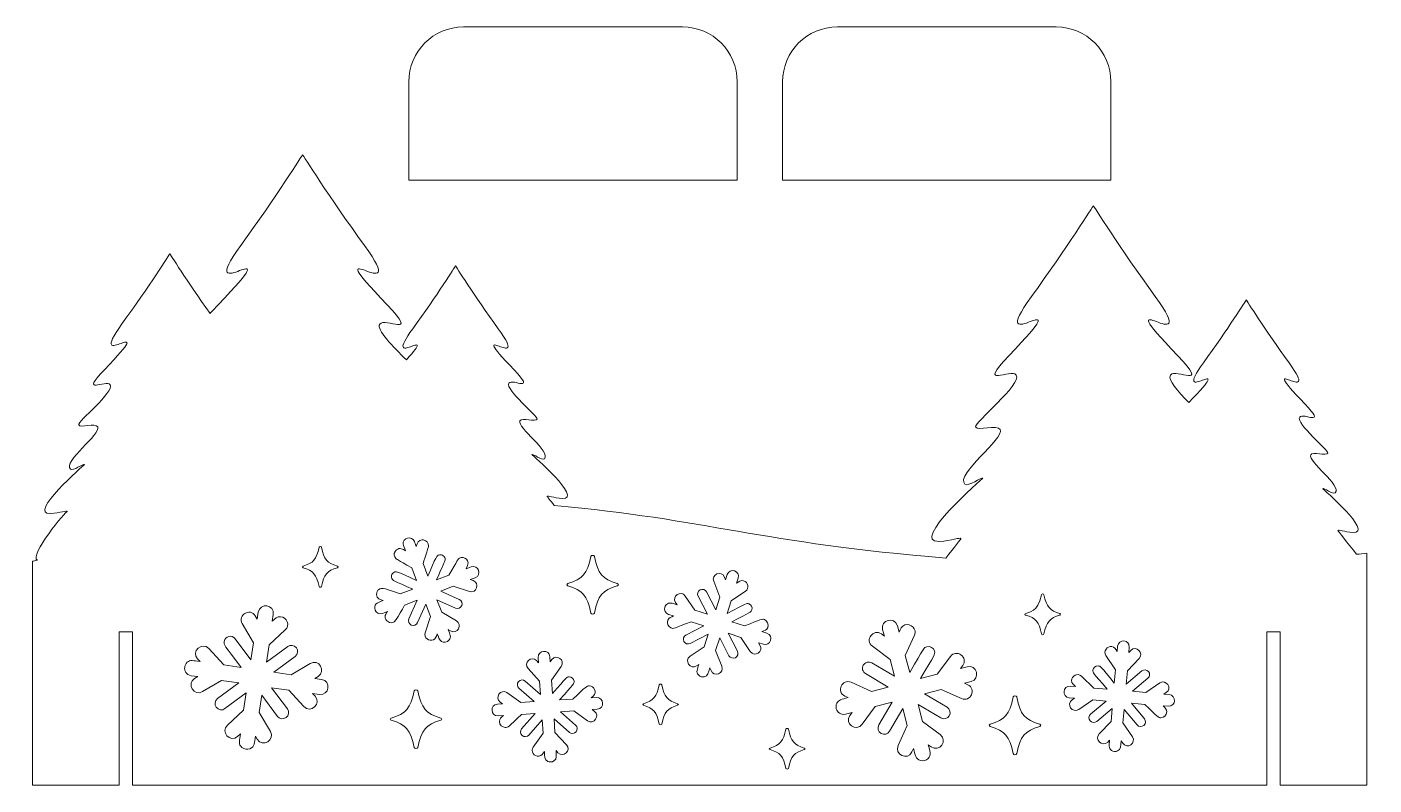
# Model space of a CAD drawing. Header units: inches. Extents: x 623 to 1241, y -363 to -190.
# Drawn here: x 623 to 930.7, y -362.7 to -189.6 of the extents above; entities that cross this region are included whole.
import ezdxf

# ---------------------------------------------------------------- set-up
doc = ezdxf.new("R2010")
doc.units = ezdxf.units.IN
doc.header["$MEASUREMENT"] = 0
doc.layers.add('_U+0421_U+043B_U+043E_U+0439 1', color=7, linetype='Continuous')

# ---------------------------------------------------------------- blocks, each defined once
blk = doc.blocks.new('block 3')
at = {"layer": '_U+0421_U+043B_U+043E_U+0439 1', "color": 1, "lineweight": 5, "true_color": 0xff0000}
blk.add_open_spline([(785.25, -202.06), (785.25, -202.06), (785.25, -224.55), (785.25, -224.55), (785.25, -224.55), (710.25, -224.55), (710.25, -224.55), (710.25, -224.55), (710.25, -202.06), (710.25, -202.06), (710.25, -195.15), (715.85, -189.55), (722.75, -189.55), (722.75, -189.55), (772.74, -189.55), (772.74, -189.55), (779.65, -189.55), (785.25, -195.15), (785.25, -202.06)], degree=3, knots=[0, 0, 0, 0, 1, 1, 1, 2, 2, 2, 3, 3, 3, 4, 4, 4, 5, 5, 5, 6, 6, 6, 6], dxfattribs=at)
blk = doc.blocks.new('block 2')
at = {"layer": '_U+0421_U+043B_U+043E_U+0439 1'}
blk.add_blockref('block 3', (0, 0), dxfattribs=at)
blk = doc.blocks.new('block 5')
at = {"layer": '_U+0421_U+043B_U+043E_U+0439 1', "color": 1, "lineweight": 5, "true_color": 0xff0000}
blk.add_open_spline([(870.62, -202.06), (870.62, -202.06), (870.62, -224.55), (870.62, -224.55), (870.62, -224.55), (795.62, -224.55), (795.62, -224.55), (795.62, -224.55), (795.62, -202.06), (795.62, -202.06), (795.62, -195.15), (801.22, -189.55), (808.13, -189.55), (808.13, -189.55), (858.11, -189.55), (858.11, -189.55), (865.02, -189.55), (870.62, -195.15), (870.62, -202.06)], degree=3, knots=[0, 0, 0, 0, 1, 1, 1, 2, 2, 2, 3, 3, 3, 4, 4, 4, 5, 5, 5, 6, 6, 6, 6], dxfattribs=at)
blk = doc.blocks.new('block 4')
at = {"layer": '_U+0421_U+043B_U+043E_U+0439 1'}
blk.add_blockref('block 5', (0, 0), dxfattribs=at)
blk = doc.blocks.new('block 7')
at = {"layer": '_U+0421_U+043B_U+043E_U+0439 1', "color": 1, "lineweight": 5, "true_color": 0xff0000}
for points, knots in [([(926.7, -309.96), (924.64, -307.33), (922.47, -304.54), (922.47, -304.54), (922.61, -304.26), (923.87, -304.86), (925.94, -304.96), (930.73, -305.17), (919, -294.96), (919, -294.96), (919.2, -294.7), (921.31, -296.39), (921.84, -295.91), (923.49, -294.39), (915.51, -288.7), (916.26, -287.28), (916.73, -286.4), (919.84, -287.56), (920.16, -286.86), (920.45, -286.21), (912.77, -280.13), (913.74, -278.66), (914.49, -277.5), (920.12, -281.06), (914.89, -275.6), (902.8, -262.98), (919.14, -276.98), (911.32, -266.24), (905.73, -258.56), (901.53, -251.88), (901.53, -251.88), (901.53, -251.88), (897.34, -258.56), (891.75, -266.24), (883.99, -276.9), (900.02, -263.19), (888.44, -275.33), (885.92, -272.77), (883.54, -270.09), (884.23, -269.03), (885.33, -267.36), (893.46, -272.5), (885.91, -264.62), (868.44, -246.39), (892.03, -266.61), (880.74, -251.1), (872.67, -240.01), (866.61, -230.36), (866.61, -230.36), (866.61, -230.36), (860.55, -240.01), (852.48, -251.1), (841.18, -266.61), (864.78, -246.39), (847.31, -264.62), (839.76, -272.5), (847.89, -267.36), (848.98, -269.03), (850.38, -271.16), (839.29, -279.93), (839.71, -280.88), (840.17, -281.9), (844.66, -280.21), (845.34, -281.49), (846.42, -283.54), (834.89, -291.75), (837.28, -293.95), (838.04, -294.65), (841.09, -292.21), (841.39, -292.58), (841.39, -292.59), (824.44, -307.33), (831.36, -307.02), (834.34, -306.88), (836.16, -306.02), (836.37, -306.41), (836.37, -306.41), (834.85, -308.36), (832.93, -310.82), (790.66, -307.42), (778.17, -301.92), (743.44, -298.82), (742.51, -297.62), (741.85, -296.77), (741.85, -296.77), (741.99, -296.5), (743.25, -297.1), (745.32, -297.19), (750.11, -297.41), (738.37, -287.2), (738.37, -287.2), (738.58, -286.94), (740.69, -288.63), (741.22, -288.15), (742.87, -286.62), (734.89, -280.94), (735.64, -279.52), (736.11, -278.64), (739.22, -279.8), (739.54, -279.1), (739.82, -278.44), (732.15, -272.37), (733.11, -270.89), (733.87, -269.74), (739.5, -273.3), (734.27, -267.84), (722.18, -255.22), (738.52, -269.22), (730.69, -258.48), (725.11, -250.8), (720.91, -244.12), (720.91, -244.12), (720.91, -244.12), (716.72, -250.8), (711.13, -258.48), (703.86, -268.47), (717.47, -257.07), (709.69, -265.56), (706.68, -262.58), (702.75, -258.71), (703.61, -257.39), (704.71, -255.72), (712.83, -260.86), (705.28, -252.98), (687.81, -234.75), (711.41, -254.97), (700.12, -239.45), (692.04, -228.36), (685.99, -218.72), (685.99, -218.72), (685.99, -218.72), (679.93, -228.36), (671.85, -239.45), (660.56, -254.97), (684.16, -234.75), (666.69, -252.98), (665.93, -253.77), (665.33, -254.43), (664.86, -254.98), (659.49, -247.45), (655.65, -241.32), (655.65, -241.32), (655.65, -241.32), (650.96, -248.79), (644.71, -257.37), (635.97, -269.38), (654.23, -253.73), (640.71, -267.84), (634.87, -273.93), (641.16, -269.96), (642.01, -271.25), (643.09, -272.9), (634.51, -279.69), (634.83, -280.42), (635.18, -281.21), (638.66, -279.9), (639.18, -280.89), (640.03, -282.48), (631.1, -288.83), (632.95, -290.53), (633.54, -291.07), (635.9, -289.18), (636.13, -289.48), (636.13, -289.48), (623.01, -300.89), (628.37, -300.64), (630.68, -300.54), (632.09, -299.87), (632.25, -300.18), (632.11, -299.82), (623.32, -310.38), (625.43, -311.33), (624.93, -311.46), (624.54, -311.52), (624.28, -311.52), (624.28, -314.33), (624.28, -362.66), (624.28, -362.66), (624.28, -362.66), (644.09, -362.66), (644.09, -362.66), (644.09, -362.66), (644.09, -327.66), (644.09, -327.66), (644.09, -327.66), (647.09, -327.66), (647.09, -327.66), (647.09, -327.66), (647.09, -362.66), (647.09, -362.66), (647.09, -362.66), (906.26, -362.66), (906.26, -362.66), (906.26, -362.66), (906.26, -327.66), (906.26, -327.66), (906.26, -327.66), (909.26, -327.66), (909.26, -327.66), (909.26, -327.66), (909.26, -362.66), (909.26, -362.66), (909.26, -362.66), (929.08, -362.66), (929.08, -362.66), (929.08, -359.4), (929.08, -313.38), (929.08, -309.74), (928.28, -309.82), (927.49, -309.89), (926.7, -309.96)], [0, 0, 0, 0, 1, 1, 1, 2, 2, 2, 3, 3, 3, 4, 4, 4, 5, 5, 5, 6, 6, 6, 7, 7, 7, 8, 8, 8, 9, 9, 9, 10, 10, 10, 11, 11, 11, 12, 12, 12, 13, 13, 13, 14, 14, 14, 15, 15, 15, 16, 16, 16, 17, 17, 17, 18, 18, 18, 19, 19, 19, 20, 20, 20, 21, 21, 21, 22, 22, 22, 23, 23, 23, 24, 24, 24, 25, 25, 25, 26, 26, 26, 27, 27, 27, 28, 28, 28, 29, 29, 29, 30, 30, 30, 31, 31, 31, 32, 32, 32, 33, 33, 33, 34, 34, 34, 35, 35, 35, 36, 36, 36, 37, 37, 37, 38, 38, 38, 39, 39, 39, 40, 40, 40, 41, 41, 41, 42, 42, 42, 43, 43, 43, 44, 44, 44, 45, 45, 45, 46, 46, 46, 47, 47, 47, 48, 48, 48, 49, 49, 49, 50, 50, 50, 51, 51, 51, 52, 52, 52, 53, 53, 53, 54, 54, 54, 55, 55, 55, 56, 56, 56, 57, 57, 57, 58, 58, 58, 59, 59, 59, 60, 60, 60, 61, 61, 61, 62, 62, 62, 63, 63, 63, 64, 64, 64, 65, 65, 65, 66, 66, 66, 67, 67, 67, 68, 68, 68, 69, 69, 69, 70, 70, 70, 70]), ([(725.41, -315.32), (725.41, -315.32), (724.29, -315.75), (724.29, -315.75), (724.29, -315.75), (724.91, -315.95), (724.91, -315.95), (726.56, -316.48), (725.74, -319), (724.08, -318.48), (724.08, -318.48), (720.39, -317.28), (720.39, -317.28), (720.39, -317.28), (717.55, -318.38), (717.55, -318.38), (717.55, -318.38), (721.77, -320.26), (721.77, -320.26), (722.3, -320.5), (722.55, -321.15), (722.32, -321.69), (722.07, -322.23), (721.42, -322.48), (720.88, -322.24), (720.88, -322.24), (716.66, -320.36), (716.66, -320.36), (716.66, -320.36), (717.75, -323.21), (717.75, -323.21), (717.75, -323.21), (721.11, -325.15), (721.11, -325.15), (722.61, -326.03), (721.29, -328.3), (719.78, -327.46), (719.78, -327.46), (719.22, -327.14), (719.22, -327.14), (719.63, -328.22), (720.02, -328.85), (719.47, -329.53), (718.99, -330.12), (718.14, -330.18), (717.69, -329.86), (717.22, -329.61), (717, -328.77), (716.74, -328.09), (716.56, -328.62), (716.44, -329.23), (715.85, -329.49), (714.89, -329.94), (713.61, -329.03), (714, -327.88), (714, -327.88), (715.2, -324.2), (715.2, -324.2), (715.2, -324.2), (714.1, -321.35), (714.1, -321.35), (714.1, -321.35), (712.23, -325.57), (712.23, -325.57), (711.99, -326.1), (711.33, -326.35), (710.79, -326.12), (710.25, -325.87), (710, -325.22), (710.24, -324.68), (710.24, -324.68), (712.12, -320.46), (712.12, -320.46), (712.12, -320.46), (709.27, -321.56), (709.27, -321.56), (707.89, -323.94), (706.92, -326.84), (705.18, -325.11), (704.43, -324.36), (705.07, -323.49), (705.35, -323.02), (705.35, -323.02), (704.23, -323.45), (704.23, -323.45), (703.42, -323.76), (702.77, -323.31), (702.53, -322.7), (702.53, -322.7), (702.53, -322.7), (702.53, -322.7), (702.33, -322.16), (702.5, -321.59), (702.71, -321.38), (702.71, -321.37), (702.71, -321.37), (702.71, -321.37), (702.98, -320.99), (703.86, -320.74), (704.39, -320.54), (703.77, -320.34), (702.87, -320.18), (702.87, -319.12), (702.87, -318.62), (703.18, -318.13), (703.35, -318.05), (703.94, -317.33), (705.22, -318.01), (708.29, -319), (708.29, -319), (711.14, -317.91), (711.14, -317.91), (707, -316.07), (706.38, -315.99), (706.29, -315.19), (706.23, -315.06), (706.3, -314.6), (706.54, -314.33), (707.24, -313.56), (707.69, -313.99), (712.02, -315.92), (712.02, -315.92), (710.92, -313.07), (710.92, -313.07), (707.57, -311.14), (707.46, -311.1), (707.27, -310.9), (706.87, -310.53), (706.83, -309.78), (707.02, -309.53), (707.07, -309.36), (707.25, -309.09), (707.44, -308.95), (708.2, -308.3), (708.89, -308.82), (709.46, -309.15), (709.27, -308.66), (708.98, -307.98), (708.95, -307.68), (708.77, -306.25), (710.94, -305.58), (711.52, -307.08), (711.72, -307.61), (711.63, -307.36), (711.94, -308.19), (711.94, -308.19), (712.15, -307.57), (712.15, -307.57), (712.15, -307.57), (712.15, -307.57), (712.15, -307.57), (712.64, -306.14), (714.74, -306.5), (714.74, -308.11), (714.74, -308.11), (714.73, -308.22), (714.72, -308.23), (714.69, -308.44), (713.56, -311.87), (713.49, -312.09), (713.49, -312.09), (714.58, -314.94), (714.58, -314.94), (716.39, -310.87), (716.57, -309.85), (717.6, -310.09), (717.7, -310.07), (718.07, -310.21), (718.29, -310.49), (718.29, -310.49), (718.59, -310.85), (718.53, -311.25), (718.53, -311.25), (718.53, -311.26), (718.52, -311.26), (718.44, -311.71), (718.12, -312.33), (716.56, -315.82), (716.56, -315.82), (719.41, -314.73), (719.41, -314.73), (721.38, -311.33), (721.44, -311), (721.98, -310.8), (722.72, -310.46), (724.61, -311.06), (723.34, -313.26), (723.34, -313.26), (724.46, -312.83), (724.46, -312.83), (726.08, -312.21), (727.04, -314.68), (725.41, -315.32)], [0, 0, 0, 0, 1, 1, 1, 2, 2, 2, 3, 3, 3, 4, 4, 4, 5, 5, 5, 6, 6, 6, 7, 7, 7, 8, 8, 8, 9, 9, 9, 10, 10, 10, 11, 11, 11, 12, 12, 12, 13, 13, 13, 14, 14, 14, 15, 15, 15, 16, 16, 16, 17, 17, 17, 18, 18, 18, 19, 19, 19, 20, 20, 20, 21, 21, 21, 22, 22, 22, 23, 23, 23, 24, 24, 24, 25, 25, 25, 26, 26, 26, 27, 27, 27, 28, 28, 28, 29, 29, 29, 30, 30, 30, 31, 31, 31, 32, 32, 32, 33, 33, 33, 34, 34, 34, 35, 35, 35, 36, 36, 36, 37, 37, 37, 38, 38, 38, 39, 39, 39, 40, 40, 40, 41, 41, 41, 42, 42, 42, 43, 43, 43, 44, 44, 44, 45, 45, 45, 46, 46, 46, 47, 47, 47, 48, 48, 48, 49, 49, 49, 50, 50, 50, 51, 51, 51, 52, 52, 52, 53, 53, 53, 54, 54, 54, 55, 55, 55, 56, 56, 56, 57, 57, 57, 58, 58, 58, 59, 59, 59, 60, 60, 60, 61, 61, 61, 62, 62, 62, 63, 63, 63, 64, 64, 64, 64]), ([(693.92, -313.02), (691.58, -313.76), (690.85, -314.54), (690.29, -317.34), (690.25, -317.55), (689.77, -317.55), (689.73, -317.34), (689.17, -314.54), (688.44, -313.76), (686.1, -313.02), (685.88, -312.96), (685.88, -312.76), (686.1, -312.69), (688.44, -311.95), (689.17, -311.17), (689.73, -308.37), (689.77, -308.15), (690.25, -308.15), (690.29, -308.37), (690.85, -311.17), (691.58, -311.95), (693.92, -312.69), (694.14, -312.76), (694.14, -312.96), (693.92, -313.02)], [0, 0, 0, 0, 1, 1, 1, 2, 2, 2, 3, 3, 3, 4, 4, 4, 5, 5, 5, 6, 6, 6, 7, 7, 7, 8, 8, 8, 8]), ([(757.87, -317.15), (754.48, -318.22), (753.43, -319.34), (752.63, -323.38), (752.56, -323.69), (751.87, -323.69), (751.8, -323.38), (751, -319.34), (749.95, -318.22), (746.57, -317.15), (746.25, -317.06), (746.25, -316.77), (746.57, -316.67), (749.95, -315.61), (751, -314.48), (751.8, -310.44), (751.87, -310.13), (752.56, -310.13), (752.63, -310.44), (753.43, -314.48), (754.48, -315.61), (757.87, -316.67), (758.18, -316.77), (758.18, -317.06), (757.87, -317.15)], [0, 0, 0, 0, 1, 1, 1, 2, 2, 2, 3, 3, 3, 4, 4, 4, 5, 5, 5, 6, 6, 6, 7, 7, 7, 8, 8, 8, 8]), ([(791.23, -330.51), (791.23, -330.51), (790.09, -330.15), (790.09, -330.15), (790.09, -330.15), (790.45, -330.69), (790.45, -330.69), (791.41, -332.14), (789.2, -333.61), (788.23, -332.16), (788.23, -332.16), (786.08, -328.93), (786.08, -328.93), (786.08, -328.93), (783.17, -328.01), (783.17, -328.01), (783.17, -328.01), (785.31, -332.11), (785.31, -332.11), (785.58, -332.63), (785.36, -333.3), (784.85, -333.58), (784.32, -333.84), (783.65, -333.64), (783.38, -333.12), (783.38, -333.12), (781.25, -329.02), (781.25, -329.02), (781.25, -329.02), (780.33, -331.93), (780.33, -331.93), (780.33, -331.93), (781.74, -335.53), (781.74, -335.53), (782.38, -337.15), (779.93, -338.11), (779.27, -336.52), (779.27, -336.52), (779.03, -335.91), (779.03, -335.91), (778.69, -337), (778.6, -337.75), (777.74, -337.94), (777.28, -338.04), (776.74, -337.9), (776.39, -337.52), (775.79, -336.86), (776.16, -336.18), (776.5, -335.11), (776.5, -335.11), (775.95, -335.47), (775.95, -335.47), (775.31, -335.89), (774.51, -335.7), (774.13, -335.06), (773.8, -334.51), (773.78, -333.71), (774.49, -333.25), (774.49, -333.25), (777.72, -331.1), (777.72, -331.1), (777.72, -331.1), (778.63, -328.2), (778.63, -328.2), (778.63, -328.2), (774.54, -330.33), (774.54, -330.33), (774.02, -330.6), (773.34, -330.39), (773.07, -329.86), (772.8, -329.34), (773.01, -328.68), (773.53, -328.4), (773.53, -328.4), (777.63, -326.27), (777.63, -326.27), (777.63, -326.27), (774.72, -325.35), (774.72, -325.35), (770.81, -326.89), (770.73, -327.03), (770.12, -326.77), (769.52, -326.51), (769.12, -325.71), (769.39, -325.02), (769.63, -324.42), (770.14, -324.29), (770.74, -324.05), (770.74, -324.05), (769.59, -323.69), (769.59, -323.69), (768.77, -323.43), (768.54, -322.67), (768.73, -322.05), (768.73, -322.05), (768.73, -322.05), (768.73, -322.05), (768.84, -321.73), (769.05, -321.45), (769.32, -321.28), (769.63, -321.08), (770.02, -321.03), (770.39, -321.16), (770.39, -321.16), (771.54, -321.52), (771.54, -321.52), (771.54, -321.52), (771.18, -320.97), (771.18, -320.97), (770.7, -320.27), (771.01, -319.52), (771.55, -319.16), (772.1, -318.79), (772.91, -318.79), (773.4, -319.51), (773.4, -319.51), (775.54, -322.74), (775.54, -322.74), (775.54, -322.74), (778.45, -323.65), (778.45, -323.65), (778.45, -323.65), (776.32, -319.56), (776.32, -319.56), (776.05, -319.03), (776.26, -318.36), (776.78, -318.09), (777.31, -317.82), (777.98, -318.04), (778.25, -318.55), (778.25, -318.55), (780.38, -322.65), (780.38, -322.65), (780.38, -322.65), (781.3, -319.74), (781.3, -319.74), (781.3, -319.74), (779.88, -316.13), (779.88, -316.13), (779.25, -314.52), (781.7, -313.56), (782.35, -315.15), (782.35, -315.15), (782.59, -315.76), (782.59, -315.76), (782.59, -315.76), (782.95, -314.61), (782.95, -314.61), (783.48, -312.95), (786.01, -313.75), (785.49, -315.41), (785.49, -315.41), (785.13, -316.55), (785.13, -316.55), (785.67, -316.2), (786.06, -315.86), (786.68, -316.01), (787.74, -316.25), (788.15, -317.77), (787.14, -318.42), (787.14, -318.42), (783.91, -320.57), (783.91, -320.57), (783.91, -320.57), (782.99, -323.48), (782.99, -323.48), (787.41, -321.17), (787.34, -321.09), (787.92, -321.27), (788.51, -321.46), (788.8, -322.07), (788.62, -322.63), (788.44, -323.21), (788.44, -323.09), (784, -325.4), (784, -325.4), (786.91, -326.32), (786.91, -326.32), (790.8, -324.79), (790.9, -324.63), (791.5, -324.89), (792.09, -325.15), (792.52, -325.94), (792.23, -326.65), (791.99, -327.26), (791.47, -327.39), (790.89, -327.61), (790.89, -327.61), (792.04, -327.97), (792.04, -327.97), (792.86, -328.24), (793.08, -329.01), (792.88, -329.64), (792.68, -330.27), (792.05, -330.77), (791.23, -330.51)], [0, 0, 0, 0, 1, 1, 1, 2, 2, 2, 3, 3, 3, 4, 4, 4, 5, 5, 5, 6, 6, 6, 7, 7, 7, 8, 8, 8, 9, 9, 9, 10, 10, 10, 11, 11, 11, 12, 12, 12, 13, 13, 13, 14, 14, 14, 15, 15, 15, 16, 16, 16, 17, 17, 17, 18, 18, 18, 19, 19, 19, 20, 20, 20, 21, 21, 21, 22, 22, 22, 23, 23, 23, 24, 24, 24, 25, 25, 25, 26, 26, 26, 27, 27, 27, 28, 28, 28, 29, 29, 29, 30, 30, 30, 31, 31, 31, 32, 32, 32, 33, 33, 33, 34, 34, 34, 35, 35, 35, 36, 36, 36, 37, 37, 37, 38, 38, 38, 39, 39, 39, 40, 40, 40, 41, 41, 41, 42, 42, 42, 43, 43, 43, 44, 44, 44, 45, 45, 45, 46, 46, 46, 47, 47, 47, 48, 48, 48, 49, 49, 49, 50, 50, 50, 51, 51, 51, 52, 52, 52, 53, 53, 53, 54, 54, 54, 55, 55, 55, 56, 56, 56, 57, 57, 57, 58, 58, 58, 59, 59, 59, 60, 60, 60, 61, 61, 61, 62, 62, 62, 63, 63, 63, 64, 64, 64, 65, 65, 65, 65]), ([(858.96, -323.84), (856.64, -324.58), (855.89, -325.34), (855.33, -328.16), (855.29, -328.37), (854.81, -328.37), (854.77, -328.16), (854.21, -325.36), (853.48, -324.58), (851.14, -323.84), (850.94, -323.78), (850.92, -323.62), (851.06, -323.54), (851.92, -323.02), (853.93, -323.41), (854.77, -319.19), (854.81, -318.97), (855.29, -318.97), (855.33, -319.19), (855.9, -322.01), (856.66, -322.78), (858.96, -323.5), (859.18, -323.57), (859.18, -323.77), (858.96, -323.84)], [0, 0, 0, 0, 1, 1, 1, 2, 2, 2, 3, 3, 3, 4, 4, 4, 5, 5, 5, 6, 6, 6, 7, 7, 7, 8, 8, 8, 8]), ([(689.82, -341.98), (689.82, -341.98), (688.27, -341.75), (688.27, -341.75), (688.27, -341.75), (688.84, -342.38), (688.84, -342.38), (690.4, -344.05), (687.84, -346.4), (686.28, -344.73), (686.28, -344.73), (682.85, -341.01), (682.85, -341.01), (682.85, -341.01), (678.91, -340.43), (678.91, -340.43), (678.91, -340.43), (682.51, -345.27), (682.51, -345.27), (682.97, -345.89), (682.83, -346.8), (682.22, -347.26), (681.6, -347.71), (680.69, -347.58), (680.24, -346.97), (680.24, -346.97), (676.63, -342.13), (676.63, -342.13), (676.63, -342.13), (676.05, -346.07), (676.05, -346.07), (676.05, -346.07), (678.63, -350.42), (678.63, -350.42), (679.77, -352.38), (676.82, -354.12), (675.64, -352.21), (675.64, -352.21), (675.21, -351.48), (675.21, -351.48), (674.99, -352.95), (675.03, -353.94), (673.96, -354.36), (673.33, -354.61), (672.63, -354.49), (672.13, -354.09), (671.23, -353.38), (671.55, -352.45), (671.77, -350.97), (671.77, -350.97), (671.14, -351.55), (671.14, -351.55), (669.37, -353.11), (667.19, -350.42), (668.8, -348.98), (668.8, -348.98), (672.51, -345.55), (672.51, -345.55), (672.51, -345.55), (673.09, -341.61), (673.09, -341.61), (673.09, -341.61), (668.25, -345.21), (668.25, -345.21), (667.63, -345.67), (666.72, -345.53), (666.26, -344.91), (665.81, -344.3), (665.94, -343.39), (666.56, -342.93), (666.56, -342.93), (671.4, -339.33), (671.4, -339.33), (671.4, -339.33), (667.45, -338.75), (667.45, -338.75), (667.45, -338.75), (663.1, -341.32), (663.1, -341.32), (661.18, -342.5), (659.35, -339.53), (661.32, -338.34), (661.32, -338.34), (662.05, -337.9), (662.05, -337.9), (662.05, -337.9), (660.5, -337.68), (660.5, -337.68), (659.39, -337.51), (658.93, -336.58), (659.05, -335.74), (659.05, -335.49), (659.28, -334.94), (659.64, -334.62), (660.34, -334.01), (660.98, -334.24), (662.55, -334.47), (662.55, -334.47), (661.98, -333.84), (661.98, -333.84), (660.43, -332.18), (662.98, -329.82), (664.54, -331.49), (664.54, -331.49), (667.97, -335.21), (667.97, -335.21), (667.97, -335.21), (671.92, -335.79), (671.92, -335.79), (668.02, -330.55), (667.94, -330.68), (668.06, -329.89), (668.24, -328.6), (669.88, -328.29), (670.59, -329.25), (670.59, -329.25), (674.19, -334.09), (674.19, -334.09), (674.19, -334.09), (674.77, -330.15), (674.77, -330.15), (674.77, -330.15), (672.19, -325.79), (672.19, -325.79), (671.64, -324.83), (672.08, -323.89), (672.81, -323.45), (673.55, -323.01), (674.6, -323.06), (675.18, -324.02), (675.18, -324.02), (675.62, -324.75), (675.62, -324.75), (675.62, -324.75), (675.84, -323.19), (675.84, -323.19), (676.18, -320.94), (679.61, -321.45), (679.28, -323.7), (679.28, -323.7), (679.06, -325.25), (679.06, -325.25), (679.66, -324.69), (680.11, -324.15), (680.95, -324.22), (682.36, -324.32), (683.2, -326.19), (682.03, -327.24), (682.03, -327.24), (678.31, -330.67), (678.31, -330.67), (678.31, -330.67), (677.73, -334.62), (677.73, -334.62), (677.73, -334.62), (682.58, -331.01), (682.58, -331.01), (683.18, -330.56), (684.1, -330.68), (684.56, -331.3), (685.01, -331.9), (684.91, -332.81), (684.27, -333.29), (684.27, -333.29), (679.43, -336.89), (679.43, -336.89), (679.43, -336.89), (683.37, -337.47), (683.37, -337.47), (683.37, -337.47), (687.72, -334.9), (687.72, -334.9), (689.65, -333.73), (691.47, -336.69), (689.51, -337.88), (689.51, -337.88), (688.78, -338.32), (688.78, -338.32), (688.78, -338.32), (690.33, -338.54), (690.33, -338.54), (692.57, -338.88), (692.08, -342.31), (689.82, -341.98)], [0, 0, 0, 0, 1, 1, 1, 2, 2, 2, 3, 3, 3, 4, 4, 4, 5, 5, 5, 6, 6, 6, 7, 7, 7, 8, 8, 8, 9, 9, 9, 10, 10, 10, 11, 11, 11, 12, 12, 12, 13, 13, 13, 14, 14, 14, 15, 15, 15, 16, 16, 16, 17, 17, 17, 18, 18, 18, 19, 19, 19, 20, 20, 20, 21, 21, 21, 22, 22, 22, 23, 23, 23, 24, 24, 24, 25, 25, 25, 26, 26, 26, 27, 27, 27, 28, 28, 28, 29, 29, 29, 30, 30, 30, 31, 31, 31, 32, 32, 32, 33, 33, 33, 34, 34, 34, 35, 35, 35, 36, 36, 36, 37, 37, 37, 38, 38, 38, 39, 39, 39, 40, 40, 40, 41, 41, 41, 42, 42, 42, 43, 43, 43, 44, 44, 44, 45, 45, 45, 46, 46, 46, 47, 47, 47, 48, 48, 48, 49, 49, 49, 50, 50, 50, 51, 51, 51, 52, 52, 52, 53, 53, 53, 54, 54, 54, 55, 55, 55, 56, 56, 56, 57, 57, 57, 58, 58, 58, 59, 59, 59, 60, 60, 60, 61, 61, 61, 61]), ([(838.67, -339.01), (838.67, -339.01), (837.15, -339.4), (837.15, -339.4), (837.15, -339.4), (837.92, -339.75), (837.92, -339.75), (838.94, -340.21), (839.12, -341.24), (838.77, -342.02), (838.41, -342.81), (837.51, -343.38), (836.47, -342.91), (836.47, -342.91), (831.87, -340.83), (831.87, -340.83), (831.87, -340.83), (828.01, -341.82), (828.01, -341.82), (828.01, -341.82), (833.22, -344.88), (833.22, -344.88), (833.87, -345.27), (834.1, -346.16), (833.71, -346.83), (833.32, -347.49), (832.44, -347.72), (831.78, -347.33), (831.78, -347.33), (826.57, -344.27), (826.57, -344.27), (826.57, -344.27), (827.57, -348.13), (827.57, -348.13), (827.57, -348.13), (831.64, -351.14), (831.64, -351.14), (833.45, -352.5), (831.41, -355.25), (829.58, -353.95), (829.58, -353.95), (828.9, -353.44), (828.9, -353.44), (829.28, -354.91), (829.69, -355.78), (828.87, -356.58), (828.43, -357.02), (827.74, -357.23), (827.09, -357.05), (825.98, -356.74), (825.92, -355.78), (825.54, -354.31), (825.54, -354.31), (825.18, -355.09), (825.18, -355.09), (824.16, -357.22), (821.1, -355.59), (822.02, -353.64), (822.02, -353.64), (824.11, -349.03), (824.11, -349.03), (824.11, -349.03), (823.11, -345.18), (823.11, -345.18), (823.11, -345.18), (820.05, -350.38), (820.05, -350.38), (819.66, -351.04), (818.77, -351.27), (818.11, -350.88), (817.45, -350.49), (817.22, -349.6), (817.6, -348.94), (817.6, -348.94), (820.66, -343.74), (820.66, -343.74), (820.66, -343.74), (816.8, -344.74), (816.8, -344.74), (816.8, -344.74), (813.79, -348.79), (813.79, -348.79), (812.49, -350.63), (809.64, -348.62), (810.99, -346.75), (810.99, -346.75), (811.49, -346.06), (811.49, -346.06), (811.49, -346.06), (809.98, -346.45), (809.98, -346.45), (808.89, -346.73), (808.1, -346.05), (807.89, -345.23), (807.89, -345.23), (807.89, -345.23), (807.89, -345.23), (807.78, -344.8), (807.82, -344.35), (808, -343.98), (808.41, -343.14), (809.06, -343.11), (810.62, -342.7), (810.62, -342.7), (809.85, -342.35), (809.85, -342.35), (808.83, -341.89), (808.65, -340.86), (809, -340.08), (809.36, -339.28), (810.26, -338.72), (811.29, -339.19), (811.29, -339.19), (815.9, -341.27), (815.9, -341.27), (815.9, -341.27), (819.76, -340.27), (819.76, -340.27), (819.76, -340.27), (814.56, -337.21), (814.56, -337.21), (814.24, -337.02), (814.01, -336.72), (813.91, -336.35), (813.82, -335.97), (813.87, -335.59), (814.06, -335.27), (814.24, -334.96), (814.56, -334.72), (814.92, -334.62), (815.29, -334.53), (815.68, -334.58), (816, -334.77), (816, -334.77), (821.2, -337.82), (821.2, -337.82), (821.2, -337.82), (820.19, -333.96), (820.19, -333.96), (820.19, -333.96), (816.13, -330.95), (816.13, -330.95), (815.24, -330.29), (815.28, -329.24), (815.78, -328.56), (816.29, -327.87), (817.28, -327.5), (818.19, -328.15), (818.19, -328.15), (818.87, -328.66), (818.87, -328.66), (818.87, -328.66), (818.48, -327.14), (818.48, -327.14), (817.91, -324.93), (821.27, -324.07), (821.84, -326.27), (821.84, -326.27), (822.24, -327.78), (822.24, -327.78), (822.59, -327.02), (822.78, -326.37), (823.57, -326.1), (824.91, -325.63), (826.42, -327.04), (825.75, -328.45), (825.75, -328.45), (823.66, -333.07), (823.66, -333.07), (823.66, -333.07), (824.66, -336.93), (824.66, -336.93), (827.96, -331.32), (827.82, -331.27), (828.59, -331.07), (829.36, -330.88), (830.11, -331.32), (830.31, -332.09), (830.51, -332.85), (830.39, -332.78), (827.11, -338.36), (827.11, -338.36), (830.97, -337.36), (830.97, -337.36), (830.97, -337.36), (833.97, -333.3), (833.97, -333.3), (834.61, -332.41), (835.67, -332.42), (836.37, -332.94), (836.75, -333.2), (837.01, -333.59), (837.1, -334.04), (837.18, -334.49), (837.07, -334.95), (836.78, -335.35), (836.78, -335.35), (836.28, -336.03), (836.28, -336.03), (836.28, -336.03), (837.8, -335.64), (837.8, -335.64), (839.99, -335.08), (840.88, -338.43), (838.67, -339.01)], [0, 0, 0, 0, 1, 1, 1, 2, 2, 2, 3, 3, 3, 4, 4, 4, 5, 5, 5, 6, 6, 6, 7, 7, 7, 8, 8, 8, 9, 9, 9, 10, 10, 10, 11, 11, 11, 12, 12, 12, 13, 13, 13, 14, 14, 14, 15, 15, 15, 16, 16, 16, 17, 17, 17, 18, 18, 18, 19, 19, 19, 20, 20, 20, 21, 21, 21, 22, 22, 22, 23, 23, 23, 24, 24, 24, 25, 25, 25, 26, 26, 26, 27, 27, 27, 28, 28, 28, 29, 29, 29, 30, 30, 30, 31, 31, 31, 32, 32, 32, 33, 33, 33, 34, 34, 34, 35, 35, 35, 36, 36, 36, 37, 37, 37, 38, 38, 38, 39, 39, 39, 40, 40, 40, 41, 41, 41, 42, 42, 42, 43, 43, 43, 44, 44, 44, 45, 45, 45, 46, 46, 46, 47, 47, 47, 48, 48, 48, 49, 49, 49, 50, 50, 50, 51, 51, 51, 52, 52, 52, 53, 53, 53, 54, 54, 54, 55, 55, 55, 56, 56, 56, 57, 57, 57, 58, 58, 58, 59, 59, 59, 60, 60, 60, 61, 61, 61, 62, 62, 62, 63, 63, 63, 64, 64, 64, 65, 65, 65, 66, 66, 66, 67, 67, 67, 68, 68, 68, 68]), ([(883.71, -344.65), (883.71, -344.65), (882.52, -344.55), (882.52, -344.55), (882.97, -344.99), (883.4, -345.31), (883.39, -345.96), (883.38, -346.7), (882.72, -347.29), (882.05, -347.3), (881.39, -347.32), (881.39, -347.16), (878.34, -344.24), (878.34, -344.24), (875.3, -343.98), (875.3, -343.98), (875.3, -343.98), (878.28, -347.51), (878.28, -347.51), (878.65, -347.96), (878.59, -348.66), (878.15, -349.04), (877.7, -349.42), (876.99, -349.36), (876.61, -348.91), (876.61, -348.91), (873.64, -345.38), (873.64, -345.38), (873.64, -345.38), (873.38, -348.42), (873.38, -348.42), (873.38, -348.42), (875.55, -351.63), (875.55, -351.63), (876.03, -352.32), (875.7, -353.06), (875.19, -353.45), (874.61, -353.88), (873.8, -353.77), (873.35, -353.13), (873.35, -353.13), (872.98, -352.59), (872.98, -352.59), (872.88, -353.75), (872.96, -354.48), (872.16, -354.85), (871.71, -355.07), (871.15, -355.01), (870.76, -354.73), (870.03, -354.23), (870.24, -353.48), (870.33, -352.37), (870.33, -352.37), (869.88, -352.83), (869.88, -352.83), (868.68, -354.05), (866.77, -352.24), (867.97, -350.98), (867.97, -350.98), (870.65, -348.18), (870.65, -348.18), (870.65, -348.18), (870.91, -345.15), (870.91, -345.15), (870.91, -345.15), (867.37, -348.12), (867.37, -348.12), (866.93, -348.5), (866.23, -348.44), (865.85, -347.99), (865.47, -347.54), (865.53, -346.84), (865.97, -346.46), (865.97, -346.46), (869.51, -343.48), (869.51, -343.48), (869.51, -343.48), (866.47, -343.22), (866.47, -343.22), (866.47, -343.22), (863.26, -345.39), (863.26, -345.39), (862.53, -345.88), (861.78, -345.57), (861.41, -345.01), (861.05, -344.47), (861.05, -343.67), (861.76, -343.19), (861.76, -343.19), (862.3, -342.83), (862.3, -342.83), (862.3, -342.83), (861.11, -342.73), (861.11, -342.73), (859.36, -342.58), (859.6, -339.93), (861.33, -340.08), (861.33, -340.08), (862.52, -340.18), (862.52, -340.18), (862.07, -339.74), (861.64, -339.43), (861.65, -338.78), (861.66, -337.74), (863, -336.92), (863.91, -337.82), (863.91, -337.82), (866.7, -340.5), (866.7, -340.5), (866.7, -340.5), (869.74, -340.76), (869.74, -340.76), (866.51, -336.92), (866.47, -337.04), (866.52, -336.43), (866.56, -335.87), (867.05, -335.39), (867.69, -335.45), (868.29, -335.5), (868.19, -335.54), (871.4, -339.36), (871.4, -339.36), (871.66, -336.32), (871.66, -336.32), (871.66, -336.32), (869.49, -333.1), (869.49, -333.1), (868.81, -332.12), (869.76, -330.87), (870.83, -331.04), (871.47, -331.15), (871.7, -331.61), (872.06, -332.14), (872.06, -332.14), (872.16, -330.95), (872.16, -330.95), (872.31, -329.22), (874.95, -329.43), (874.81, -331.18), (874.81, -331.18), (874.71, -332.37), (874.71, -332.37), (874.71, -332.37), (875.16, -331.9), (875.16, -331.9), (876.37, -330.68), (878.27, -332.5), (877.08, -333.75), (877.08, -333.75), (874.4, -336.55), (874.4, -336.55), (874.4, -336.55), (874.13, -339.59), (874.13, -339.59), (874.13, -339.59), (877.67, -336.61), (877.67, -336.61), (878.11, -336.24), (878.81, -336.29), (879.19, -336.74), (879.58, -337.19), (879.51, -337.89), (879.07, -338.28), (879.07, -338.28), (875.53, -341.25), (875.53, -341.25), (875.53, -341.25), (878.58, -341.51), (878.58, -341.51), (878.58, -341.51), (881.78, -339.34), (881.78, -339.34), (883.24, -338.37), (884.73, -340.57), (883.28, -341.54), (883.28, -341.54), (882.74, -341.91), (882.74, -341.91), (882.74, -341.91), (883.94, -342.01), (883.94, -342.01), (884.74, -342.07), (885.19, -342.76), (885.13, -343.46), (885.13, -343.92), (884.69, -344.74), (883.71, -344.65)], [0, 0, 0, 0, 1, 1, 1, 2, 2, 2, 3, 3, 3, 4, 4, 4, 5, 5, 5, 6, 6, 6, 7, 7, 7, 8, 8, 8, 9, 9, 9, 10, 10, 10, 11, 11, 11, 12, 12, 12, 13, 13, 13, 14, 14, 14, 15, 15, 15, 16, 16, 16, 17, 17, 17, 18, 18, 18, 19, 19, 19, 20, 20, 20, 21, 21, 21, 22, 22, 22, 23, 23, 23, 24, 24, 24, 25, 25, 25, 26, 26, 26, 27, 27, 27, 28, 28, 28, 29, 29, 29, 30, 30, 30, 31, 31, 31, 32, 32, 32, 33, 33, 33, 34, 34, 34, 35, 35, 35, 36, 36, 36, 37, 37, 37, 38, 38, 38, 39, 39, 39, 40, 40, 40, 41, 41, 41, 42, 42, 42, 43, 43, 43, 44, 44, 44, 45, 45, 45, 46, 46, 46, 47, 47, 47, 48, 48, 48, 49, 49, 49, 50, 50, 50, 51, 51, 51, 52, 52, 52, 53, 53, 53, 54, 54, 54, 55, 55, 55, 56, 56, 56, 57, 57, 57, 58, 58, 58, 59, 59, 59, 60, 60, 60, 61, 61, 61, 62, 62, 62, 62]), ([(753.28, -345.34), (753.28, -345.34), (752.09, -345.42), (752.09, -345.42), (752.09, -345.42), (752.62, -345.8), (752.62, -345.8), (754.04, -346.79), (752.52, -348.97), (751.07, -347.97), (751.07, -347.97), (747.91, -345.74), (747.91, -345.74), (747.91, -345.74), (744.87, -345.94), (744.87, -345.94), (744.87, -345.94), (748.34, -348.98), (748.34, -348.98), (748.78, -349.37), (748.83, -350.07), (748.44, -350.52), (748.05, -350.95), (747.35, -351), (746.91, -350.62), (746.91, -350.62), (743.43, -347.57), (743.43, -347.57), (743.43, -347.57), (743.63, -350.62), (743.63, -350.62), (743.63, -350.62), (746.26, -353.47), (746.26, -353.47), (747.44, -354.75), (745.5, -356.52), (744.32, -355.28), (744.32, -355.28), (743.87, -354.8), (743.87, -354.8), (743.94, -355.94), (744.13, -356.67), (743.4, -357.16), (742.96, -357.45), (742.42, -357.46), (741.99, -357.25), (741.2, -356.87), (741.3, -356.12), (741.22, -354.98), (740.86, -355.48), (740.62, -355.95), (739.96, -356.06), (738.91, -356.2), (737.96, -354.95), (738.67, -353.97), (738.67, -353.97), (740.9, -350.8), (740.9, -350.8), (740.9, -350.8), (740.7, -347.75), (740.7, -347.75), (740.7, -347.75), (737.66, -351.23), (737.66, -351.23), (737.27, -351.67), (736.56, -351.72), (736.12, -351.33), (735.68, -350.94), (735.64, -350.24), (736.02, -349.8), (736.02, -349.8), (739.07, -346.32), (739.07, -346.32), (739.07, -346.32), (736.02, -346.52), (736.02, -346.52), (732.91, -349.4), (732.91, -349.54), (732.25, -349.52), (731.58, -349.49), (730.93, -348.88), (730.93, -348.15), (730.94, -347.5), (731.38, -347.19), (731.84, -346.76), (731.84, -346.76), (730.64, -346.84), (730.64, -346.84), (728.85, -346.96), (728.78, -344.28), (730.47, -344.19), (730.47, -344.19), (731.66, -344.11), (731.66, -344.11), (731.66, -344.11), (731.13, -343.73), (731.13, -343.73), (729.71, -342.74), (731.24, -340.56), (732.67, -341.56), (732.67, -341.56), (735.84, -343.79), (735.84, -343.79), (735.84, -343.79), (738.89, -343.59), (738.89, -343.59), (738.89, -343.59), (735.41, -340.55), (735.41, -340.55), (734.95, -340.14), (734.93, -339.44), (735.31, -339.01), (735.68, -338.58), (736.39, -338.51), (736.84, -338.91), (736.84, -338.91), (740.32, -341.95), (740.32, -341.95), (740.32, -341.95), (740.11, -338.91), (740.11, -338.91), (740.11, -338.91), (737.49, -336.06), (737.49, -336.06), (736.32, -334.79), (738.25, -333), (739.43, -334.25), (739.43, -334.25), (739.88, -334.73), (739.88, -334.73), (739.88, -334.73), (739.8, -333.53), (739.8, -333.53), (739.68, -331.79), (742.34, -331.62), (742.45, -333.35), (742.45, -333.35), (742.53, -334.55), (742.53, -334.55), (742.53, -334.55), (742.91, -334.02), (742.91, -334.02), (743.95, -332.56), (746.05, -334.22), (745.08, -335.56), (745.08, -335.56), (742.85, -338.73), (742.85, -338.73), (742.85, -338.73), (743.05, -341.77), (743.05, -341.77), (746.34, -338.02), (746.23, -337.98), (746.84, -337.94), (747.48, -337.9), (747.95, -338.38), (747.99, -338.95), (748.02, -339.55), (747.98, -339.44), (744.68, -343.21), (744.68, -343.21), (747.73, -343.01), (747.73, -343.01), (750.82, -340.15), (750.84, -339.99), (751.49, -340.01), (752.52, -340.05), (753.35, -341.4), (752.39, -342.33), (752.39, -342.33), (751.91, -342.77), (751.91, -342.77), (751.91, -342.77), (753.11, -342.69), (753.11, -342.69), (753.97, -342.63), (754.46, -343.27), (754.5, -343.93), (754.55, -344.59), (754.14, -345.28), (753.28, -345.34)], [0, 0, 0, 0, 1, 1, 1, 2, 2, 2, 3, 3, 3, 4, 4, 4, 5, 5, 5, 6, 6, 6, 7, 7, 7, 8, 8, 8, 9, 9, 9, 10, 10, 10, 11, 11, 11, 12, 12, 12, 13, 13, 13, 14, 14, 14, 15, 15, 15, 16, 16, 16, 17, 17, 17, 18, 18, 18, 19, 19, 19, 20, 20, 20, 21, 21, 21, 22, 22, 22, 23, 23, 23, 24, 24, 24, 25, 25, 25, 26, 26, 26, 27, 27, 27, 28, 28, 28, 29, 29, 29, 30, 30, 30, 31, 31, 31, 32, 32, 32, 33, 33, 33, 34, 34, 34, 35, 35, 35, 36, 36, 36, 37, 37, 37, 38, 38, 38, 39, 39, 39, 40, 40, 40, 41, 41, 41, 42, 42, 42, 43, 43, 43, 44, 44, 44, 45, 45, 45, 46, 46, 46, 47, 47, 47, 48, 48, 48, 49, 49, 49, 50, 50, 50, 51, 51, 51, 52, 52, 52, 53, 53, 53, 54, 54, 54, 55, 55, 55, 56, 56, 56, 57, 57, 57, 58, 58, 58, 59, 59, 59, 60, 60, 60, 60]), ([(717.53, -347.85), (714.15, -348.91), (713.1, -350.03), (712.29, -354.07), (712.23, -354.39), (711.54, -354.39), (711.47, -354.07), (710.67, -350.03), (709.62, -348.91), (706.23, -347.85), (705.92, -347.75), (705.92, -347.46), (706.23, -347.36), (709.62, -346.3), (710.67, -345.18), (711.47, -341.14), (711.54, -340.82), (712.23, -340.82), (712.29, -341.14), (713.1, -345.18), (714.15, -346.3), (717.53, -347.36), (717.85, -347.46), (717.85, -347.75), (717.53, -347.85)], [0, 0, 0, 0, 1, 1, 1, 2, 2, 2, 3, 3, 3, 4, 4, 4, 5, 5, 5, 6, 6, 6, 7, 7, 7, 8, 8, 8, 8]), ([(771.65, -344.42), (769.31, -345.16), (768.58, -345.93), (768.02, -348.73), (767.98, -348.95), (767.5, -348.95), (767.45, -348.73), (766.9, -345.93), (766.17, -345.16), (763.82, -344.42), (763.61, -344.35), (763.61, -344.15), (763.82, -344.09), (766.17, -343.34), (766.9, -342.57), (767.45, -339.77), (767.5, -339.55), (767.98, -339.55), (768.02, -339.77), (768.58, -342.57), (769.31, -343.34), (771.65, -344.09), (771.87, -344.15), (771.87, -344.35), (771.65, -344.42)], [0, 0, 0, 0, 1, 1, 1, 2, 2, 2, 3, 3, 3, 4, 4, 4, 5, 5, 5, 6, 6, 6, 7, 7, 7, 8, 8, 8, 8]), ([(854.35, -349.26), (850.97, -350.32), (849.92, -351.44), (849.11, -355.48), (849.05, -355.8), (848.35, -355.8), (848.29, -355.48), (847.49, -351.44), (846.44, -350.32), (843.05, -349.26), (842.74, -349.16), (842.74, -348.87), (843.05, -348.77), (846.44, -347.71), (847.49, -346.59), (848.29, -342.55), (848.35, -342.23), (849.05, -342.23), (849.11, -342.55), (849.92, -346.59), (850.97, -347.71), (854.35, -348.77), (854.66, -348.87), (854.66, -349.16), (854.35, -349.26)], [0, 0, 0, 0, 1, 1, 1, 2, 2, 2, 3, 3, 3, 4, 4, 4, 5, 5, 5, 6, 6, 6, 7, 7, 7, 8, 8, 8, 8]), ([(800.58, -354.53), (798.24, -355.27), (797.51, -356.05), (796.95, -358.85), (796.91, -359.06), (796.42, -359.06), (796.38, -358.85), (795.82, -356.05), (795.1, -355.27), (792.75, -354.53), (792.53, -354.46), (792.53, -354.27), (792.75, -354.2), (795.1, -353.46), (795.82, -352.68), (796.38, -349.88), (796.42, -349.67), (796.91, -349.67), (796.95, -349.88), (797.51, -352.68), (798.24, -353.46), (800.58, -354.2), (800.8, -354.27), (800.8, -354.46), (800.58, -354.53)], [0, 0, 0, 0, 1, 1, 1, 2, 2, 2, 3, 3, 3, 4, 4, 4, 5, 5, 5, 6, 6, 6, 7, 7, 7, 8, 8, 8, 8])]:
    blk.add_open_spline(points, degree=3, knots=knots, dxfattribs=at)
blk = doc.blocks.new('block 6')
at = {"layer": '_U+0421_U+043B_U+043E_U+0439 1'}
blk.add_blockref('block 7', (0, 0), dxfattribs=at)

msp = doc.modelspace()

# ---------------------------------------------------------------- block references
at = {"layer": '_U+0421_U+043B_U+043E_U+0439 1'}
for name in ['block 2', 'block 4', 'block 6']:
    msp.add_blockref(name, (0, 0), dxfattribs=at)

doc.saveas('drawing.dxf')
